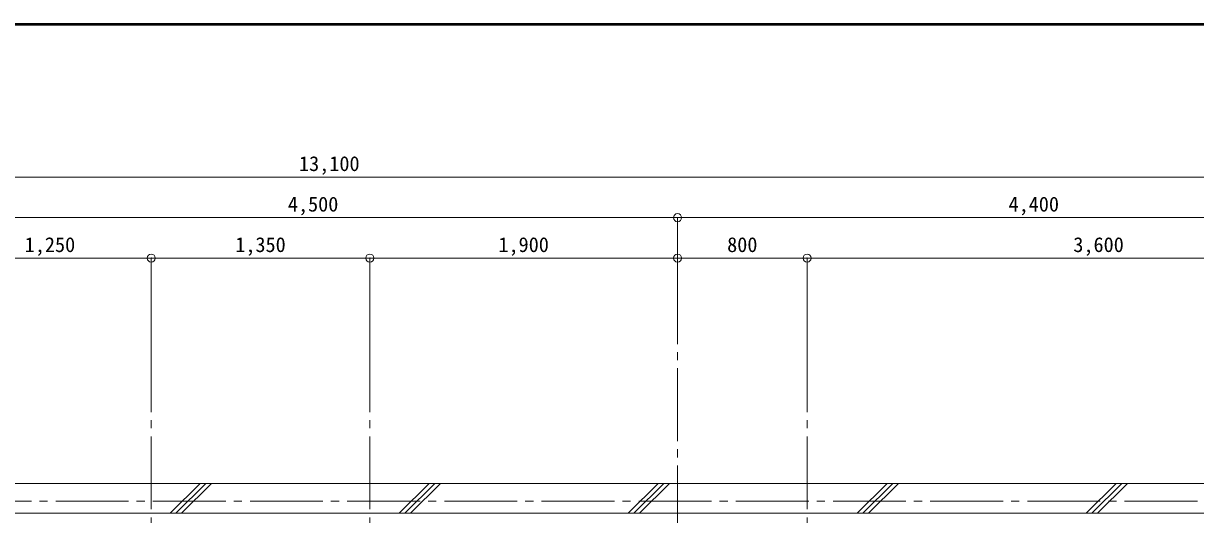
# Model space of a CAD drawing. Units: millimetres at full size, sheet at 1:50. Extents: x -9674 to 9699, y -6794 to 6791.
# Drawn here: x -2142 to 5096, y 3760 to 6791 of the extents above; entities that cross this region are included whole.
import ezdxf
from ezdxf.enums import TextEntityAlignment as Align

# ---------------------------------------------------------------- set-up
doc = ezdxf.new("R2010")
doc.units = ezdxf.units.MM
doc.header["$LTSCALE"] = 50
doc.header["$PDMODE"] = 32
doc.header["$PDSIZE"] = 50
doc.linetypes.add('CHAIN2', pattern=[12, 9, -1, 1, -1])
for name, color, linetype, lineweight in [('0-0_図面枠', 7, 'Continuous', 9), ('1-0_芯', 134, 'CHAIN2', 9), ('1-1_躯体', 134, 'Continuous', 9), ('1-8_ハッチ', 134, 'Continuous', 9), ('1-B_寸法', 134, 'Continuous', 9)]:
    doc.layers.add(name, color=color, linetype=linetype, lineweight=lineweight)
doc.styles.add('ＭＳ ゴシック', font='')
doc.styles.get('ＭＳ ゴシック').set_extended_font_data('MS Gothic')

msp = doc.modelspace()

# ---------------------------------------------------------------- linework, layer by layer
at = {"layer": '0-0_図面枠'}
for p, q in [((9697.16, 6789.66), (-9672.16, 6789.66)), ((9695.4, 6787.9), (-9670.4, 6787.9)), ((-9668.64, 6786.14), (9693.64, 6786.14)), ((9691.87, 6784.38), (-9666.87, 6784.38)), ((9690.11, 6782.61), (-9665.11, 6782.61)), ((9688.35, 6780.85), (-9663.35, 6780.85))]:
    msp.add_line(p, q, dxfattribs=at)
msp.add_lwpolyline([(9698.92, -6793.93), (9698.92, 6791.43), (-9673.92, 6791.43)], dxfattribs=at)
at = {"layer": '1-0_芯'}
for p, q in [((-1352.5, 4842.91), (-1352.5, 1372.91)), ((-2.5, 4842.91), (-2.5, 2417.91)), ((1897.5, -3587.09), (1897.5, 4842.91)), ((2697.5, 4842.91), (2697.5, 1372.91)), ((-8542.5, 3842.91), (8067.5, 3842.91))]:
    msp.add_line(p, q, dxfattribs=at)
at = {"layer": '1-1_躯体'}
for p, q in [((6257.5, 3952.91), (-7142.5, 3952.91)), ((5957.5, 3767.91), (-6742.5, 3767.91))]:
    msp.add_line(p, q, dxfattribs=at)
at = {"layer": '1-8_ハッチ'}
for p, q in [((-1236.13, 3767.91), (-1051.13, 3952.91)), ((-1200.77, 3767.91), (-1015.77, 3952.91)), ((-1165.42, 3767.91), (-980.42, 3952.91)), ((178.09, 3767.91), (363.09, 3952.91)), ((213.44, 3767.91), (398.44, 3952.91)), ((248.8, 3767.91), (433.8, 3952.91)), ((1592.3, 3767.91), (1777.3, 3952.91)), ((1627.66, 3767.91), (1812.66, 3952.91)), ((1663.01, 3767.91), (1848.01, 3952.91)), ((3006.51, 3767.91), (3191.51, 3952.91)), ((3041.87, 3767.91), (3226.87, 3952.91)), ((3077.22, 3767.91), (3262.22, 3952.91)), ((4420.73, 3767.91), (4605.73, 3952.91)), ((4456.08, 3767.91), (4641.08, 3952.91)), ((4491.44, 3767.91), (4676.44, 3952.91))]:
    msp.add_line(p, q, dxfattribs=at)
at = {"layer": '1-B_寸法'}
for p, q in [((-6802.5, 5842.91), (6297.5, 5842.91)), ((-2602.5, 5592.91), (1897.5, 5592.91)), ((1897.5, 5592.91), (6297.5, 5592.91)), ((1897.5, 4842.91), (1897.5, 5592.91)), ((-2602.5, 5342.91), (-1352.5, 5342.91)), ((-1352.5, 5342.91), (-2.5, 5342.91)), ((-1352.5, 4842.91), (-1352.5, 5342.91)), ((-2.5, 5342.91), (1897.5, 5342.91)), ((-2.5, 4842.91), (-2.5, 5342.91)), ((1897.5, 5342.91), (2697.5, 5342.91)), ((2697.5, 5342.91), (6297.5, 5342.91)), ((2697.5, 4842.91), (2697.5, 5342.91))]:
    msp.add_line(p, q, dxfattribs=at)
for p in [(1897.5, 5592.91), (-1352.5, 5342.91), (-2.5, 5342.91), (1897.5, 5342.91), (2697.5, 5342.91)]:
    msp.add_point(p, dxfattribs=at)

# ---------------------------------------------------------------- texts
at = {"layer": '1-B_寸法', "style": 'ＭＳ ゴシック'}
for s, p in [('13,100', (-440, 5852.91)), ('4,500', (-508.75, 5602.91)), ('4,400', (3941.25, 5602.91)), ('1,250', (-2133.75, 5352.91)), ('1,350', (-833.75, 5352.91)), ('1,900', (791.25, 5352.91)), ('800', (2203.75, 5352.91)), ('3,600', (4341.25, 5352.91))]:
    msp.add_text(s, height=91.64, dxfattribs=at).set_placement(p, align=Align.BOTTOM_LEFT)

doc.saveas('drawing.dxf')
